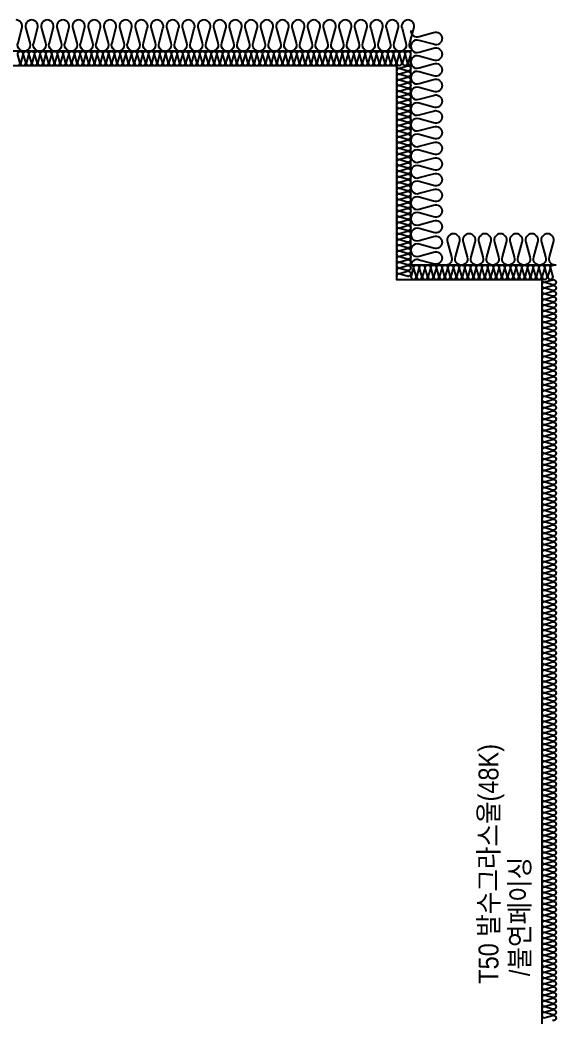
# Model space of a CAD drawing. Header units: millimetres. Extents: x 19868 to 801382, y -4805 to 85279.
# Drawn here: x 341807 to 343688, y 76932 to 80429 of the extents above; entities that cross this region are included whole.
import ezdxf
from ezdxf.enums import TextEntityAlignment as Align

# ---------------------------------------------------------------- set-up
doc = ezdxf.new("R2010")
doc.units = ezdxf.units.MM
doc.header["$LTSCALE"] = 250
doc.layers.add('ISL', color=251, linetype='Continuous')
doc.layers.add('NOPLOT-단열', color=225, linetype='Continuous', plot=False)
doc.styles.add('Gdim', font='')
doc.styles.get('Gdim').set_extended_font_data('Dotum')

msp = doc.modelspace()

# ---------------------------------------------------------------- linework, layer by layer
at = {"layer": 'ISL', "elevation": 0}
for points in [[(343178.2, 80327.6, -0.259088), (343175.1, 80348.7), (343188.8, 80399.1, 0.524856), (343168.2, 80428.9, 0.524856), (343147.6, 80399.1), (343161.3, 80348.7, -1.449198), (343120.1, 80348.7), (343133.8, 80399.1, 0.524855), (343113.2, 80428.9, 0.524855), (343092.6, 80399.1), (343106.3, 80348.7, -1.449198), (343065.1, 80348.7), (343078.8, 80399.1, 0.524856), (343058.2, 80428.9, 0.524856), (343037.6, 80399.1), (343051.3, 80348.7, -1.449198), (343010.1, 80348.7), (343023.8, 80399.1, 0.524856), (343003.2, 80428.9, 0.524856), (342982.6, 80399.1), (342996.3, 80348.7, -1.449198), (342955.1, 80348.7), (342968.8, 80399.1, 0.524856), (342948.2, 80428.9, 0.524856), (342927.6, 80399.1), (342941.3, 80348.7, -1.449198), (342900.1, 80348.7), (342913.8, 80399.1, 0.524856), (342893.2, 80428.9, 0.524856), (342872.6, 80399.1), (342886.3, 80348.7, -1.449198), (342845.1, 80348.7), (342858.8, 80399.1, 0.524856), (342838.2, 80428.9, 0.524856), (342817.6, 80399.1), (342831.3, 80348.7, -1.449198), (342790.1, 80348.7), (342803.8, 80399.1, 0.524856), (342783.2, 80428.9, 0.524856), (342762.6, 80399.1), (342776.3, 80348.7, -1.449198), (342735.1, 80348.7), (342748.8, 80399.1, 0.524856), (342728.2, 80428.9, 0.524856), (342707.6, 80399.1), (342721.3, 80348.7, -1.449198), (342680.1, 80348.7), (342693.8, 80399.1, 0.524856), (342673.2, 80428.9, 0.524856), (342652.6, 80399.1), (342666.3, 80348.7, -0.524933), (342645.7, 80318.9, -0.524933), (342625.1, 80348.7), (342638.8, 80399.1, 0.524856), (342618.2, 80428.9, 0.524856), (342597.6, 80399.1), (342611.3, 80348.7, -1.449198), (342570.1, 80348.7), (342583.8, 80399.1, 0.524856), (342563.2, 80428.9, 0.524856), (342542.6, 80399.1), (342556.3, 80348.7, -1.449198), (342515.1, 80348.7), (342528.8, 80399.1, 0.524856), (342508.2, 80428.9, 0.524856), (342487.6, 80399.1), (342501.3, 80348.7, -1.449198), (342460.1, 80348.7), (342473.8, 80399.1, 0.524856), (342453.2, 80428.9, 0.524856), (342432.6, 80399.1), (342446.3, 80348.7, -1.449198), (342405.1, 80348.7), (342418.8, 80399.1, 0.524856), (342398.2, 80428.9, 0.524856), (342377.6, 80399.1), (342391.3, 80348.7, -1.449198), (342350.1, 80348.7), (342363.8, 80399.1, 0.524856), (342343.2, 80428.9, 0.524856), (342322.6, 80399.1), (342336.3, 80348.7, -1.449198), (342295.1, 80348.7), (342308.8, 80399.1, 0.524856), (342288.2, 80428.9, 0.524856), (342267.6, 80399.1), (342281.3, 80348.7, -1.449198), (342240.1, 80348.7), (342253.8, 80399.1, 0.524856), (342233.2, 80428.9, 0.524856), (342212.6, 80399.1), (342226.3, 80348.7, -1.449198), (342185.1, 80348.7), (342198.8, 80399.1, 0.524856), (342178.2, 80428.9, 0.524856), (342157.6, 80399.1), (342171.3, 80348.7, -1.449198), (342130.1, 80348.7), (342143.8, 80399.1, 0.524856), (342123.2, 80428.9, 0.524856), (342102.6, 80399.1), (342116.3, 80348.7, -1.449198), (342075.1, 80348.7), (342088.8, 80399.1, 0.524856), (342068.2, 80428.9, 0.524856), (342047.6, 80399.1), (342061.3, 80348.7, -1.449198), (342020.1, 80348.7), (342033.8, 80399.1, 0.524856), (342013.2, 80428.9, 0.524856), (341992.6, 80399.1), (342006.3, 80348.7, -1.449198), (341965.1, 80348.7), (341978.8, 80399.1, 0.524856), (341958.2, 80428.9, 0.524856), (341937.6, 80399.1), (341951.3, 80348.7, -1.449198), (341910.1, 80348.7), (341923.8, 80399.1, 0.524856), (341903.2, 80428.9, 0.524856), (341882.6, 80399.1), (341896.3, 80348.7, -1.449198), (341855.1, 80348.7), (341868.8, 80399.1, 0.524856), (341848.2, 80428.9, 0.524856), (341827.6, 80399.1), (341841.3, 80348.7, -1.449198), (341800.1, 80348.7), (341813.8, 80399.1, 0.524856), (341793.2, 80428.9, 0.524856)], [(343178.2, 80391.4, 0.524933), (343208, 80370.9), (343258.4, 80384.5, -0.524856), (343288.2, 80363.9, -0.524856), (343258.4, 80343.4), (343208, 80357, 1.449198), (343208, 80315.9), (343258.4, 80329.5, -0.524856), (343288.2, 80308.9, -0.524856), (343258.4, 80288.4), (343208, 80302, 1.449198), (343208, 80260.9), (343258.4, 80274.5, -0.524856), (343288.2, 80253.9, -0.524856), (343258.4, 80233.4), (343208, 80247, 1.449198), (343208, 80205.9), (343258.4, 80219.5, -0.524856), (343288.2, 80198.9, -0.524856), (343258.4, 80178.4), (343208, 80192, 1.449198), (343208, 80150.9), (343258.4, 80164.5, -0.524856), (343288.2, 80143.9, -0.524856), (343258.4, 80123.4), (343208, 80137, 1.449198), (343208, 80095.9), (343258.4, 80109.5, -0.524856), (343288.2, 80088.9, -0.524856), (343258.4, 80068.4), (343208, 80082, 1.449198), (343208, 80040.9), (343258.4, 80054.5, -0.524856), (343288.2, 80033.9, -0.524856), (343258.4, 80013.4), (343208, 80027, 1.449198), (343208, 79985.9), (343258.4, 79999.5, -0.524856), (343288.2, 79978.9, -0.524856), (343258.4, 79958.4), (343208, 79972, 1.449198), (343208, 79930.9), (343258.4, 79944.5, -0.524856), (343288.2, 79923.9, -0.524856), (343258.4, 79903.4), (343208, 79917, 1.449198), (343208, 79875.9), (343258.4, 79889.5, -0.524856), (343288.2, 79868.9, -0.524856), (343258.4, 79848.4), (343208, 79862, 1.449198), (343208, 79820.9), (343258.4, 79834.5, -0.524856), (343288.2, 79813.9, -0.524856), (343258.4, 79793.4), (343208, 79807, 1.449198), (343208, 79765.9), (343258.4, 79779.5, -0.524856), (343288.2, 79758.9, -0.524856), (343258.4, 79738.4), (343208, 79752, 1.449198), (343208, 79710.9), (343258.4, 79724.5, -0.524856), (343288.2, 79703.9, -0.524856), (343258.4, 79683.4), (343208, 79697, 1.449198), (343208, 79655.9), (343258.4, 79669.5, -0.524856), (343288.2, 79648.9, -0.524856), (343258.4, 79628.4), (343208, 79642, 1.449198), (343208, 79600.9), (343258.4, 79614.5, -0.524856), (343288.2, 79593.9, -0.524856), (343258.4, 79573.4), (343208, 79587, 0.489145), (343178.4, 79568.9)], [(341798.2, 80268.9, 0.509267), (341807, 80281.1), (341799.4, 80306.8, -1.372593), (341817, 80306.8), (341809.4, 80281.1, 0.509267), (341818.2, 80268.9, 0.509267), (341827, 80281.1), (341819.4, 80306.8, -1.372593), (341837, 80306.8), (341829.4, 80281.1, 0.509267), (341838.2, 80268.9, 0.509267), (341847, 80281.1), (341839.4, 80306.8, -1.372593), (341857, 80306.8), (341849.4, 80281.1, 0.509267), (341858.2, 80268.9, 0.509267), (341867, 80281.1), (341859.4, 80306.8, -1.372593), (341877, 80306.8), (341869.4, 80281.1, 0.509267), (341878.2, 80268.9, 0.509267), (341887, 80281.1), (341879.4, 80306.8, -1.372593), (341897, 80306.8), (341889.4, 80281.1, 0.509267), (341898.2, 80268.9, 0.509267), (341907, 80281.1), (341899.4, 80306.8, -1.372593), (341917, 80306.8), (341909.4, 80281.1, 0.509267), (341918.2, 80268.9, 0.509267), (341927, 80281.1), (341919.4, 80306.8, -1.372593), (341937, 80306.8), (341929.4, 80281.1, 0.509267), (341938.2, 80268.9, 0.509267), (341947, 80281.1), (341939.4, 80306.8, -1.372593), (341957, 80306.8), (341949.4, 80281.1, 0.509267), (341958.2, 80268.9, 0.509267), (341967, 80281.1), (341959.4, 80306.8, -1.372593), (341977, 80306.8), (341969.4, 80281.1, 0.509267), (341978.2, 80268.9, 0.509267), (341987, 80281.1), (341979.4, 80306.8, -1.372593), (341997, 80306.8), (341989.4, 80281.1, 0.509267), (341998.2, 80268.9, 0.509267), (342007, 80281.1), (341999.4, 80306.8, -1.372593), (342017, 80306.8), (342009.4, 80281.1, 0.509267), (342018.2, 80268.9, 0.509267), (342027, 80281.1), (342019.4, 80306.8, -1.372593), (342037, 80306.8), (342029.4, 80281.1, 0.509267), (342038.2, 80268.9, 0.509267), (342047, 80281.1), (342039.4, 80306.8, -1.372593), (342057, 80306.8), (342049.4, 80281.1, 0.509267), (342058.2, 80268.9, 0.509267), (342067, 80281.1), (342059.4, 80306.8, -1.372593), (342077, 80306.8), (342069.4, 80281.1, 0.509267), (342078.2, 80268.9, 0.509267), (342087, 80281.1), (342079.4, 80306.8, -1.372593), (342097, 80306.8), (342089.4, 80281.1, 0.509267), (342098.2, 80268.9, 0.509267), (342107, 80281.1), (342099.4, 80306.8, -1.372593), (342117, 80306.8), (342109.4, 80281.1, 0.509267), (342118.2, 80268.9, 0.509267), (342127, 80281.1), (342119.4, 80306.8, -1.372593), (342137, 80306.8), (342129.4, 80281.1, 0.509267), (342138.2, 80268.9, 0.509267), (342147, 80281.1), (342139.4, 80306.8, -1.372593), (342157, 80306.8), (342149.4, 80281.1, 0.509267), (342158.2, 80268.9, 0.509267), (342167, 80281.1), (342159.4, 80306.8, -1.372593), (342177, 80306.8), (342169.4, 80281.1, 0.509267), (342178.2, 80268.9, 0.509267), (342187, 80281.1), (342179.4, 80306.8, -1.372593), (342197, 80306.8), (342189.4, 80281.1, 0.509267), (342198.2, 80268.9, 0.509267), (342207, 80281.1), (342199.4, 80306.8, -1.372593), (342217, 80306.8), (342209.4, 80281.1, 0.509267), (342218.2, 80268.9, 0.509267), (342227, 80281.1), (342219.4, 80306.8, -1.372593), (342237, 80306.8), (342229.4, 80281.1, 0.509267), (342238.2, 80268.9, 0.509267), (342247, 80281.1), (342239.4, 80306.8, -1.372593), (342257, 80306.8), (342249.4, 80281.1, 0.509267), (342258.2, 80268.9, 0.509267), (342267, 80281.1), (342259.4, 80306.8, -1.372593), (342277, 80306.8), (342269.4, 80281.1, 0.509267), (342278.2, 80268.9, 0.509267), (342287, 80281.1), (342279.4, 80306.8, -1.372593), (342297, 80306.8), (342289.4, 80281.1, 0.509267), (342298.2, 80268.9, 0.509267), (342307, 80281.1), (342299.4, 80306.8, -1.372593), (342317, 80306.8), (342309.4, 80281.1, 0.509267), (342318.2, 80268.9, 0.509267), (342327, 80281.1), (342319.4, 80306.8, -1.372593), (342337, 80306.8), (342329.4, 80281.1, 0.509267), (342338.2, 80268.9, 0.509267), (342347, 80281.1), (342339.4, 80306.8, -1.372593), (342357, 80306.8), (342349.4, 80281.1, 0.509267), (342358.2, 80268.9, 0.509267), (342367, 80281.1), (342359.4, 80306.8, -1.372593), (342377, 80306.8), (342369.4, 80281.1, 0.509267), (342378.2, 80268.9, 0.509267), (342387, 80281.1), (342379.4, 80306.8, -1.372593), (342397, 80306.8), (342389.4, 80281.1, 0.509267), (342398.2, 80268.9, 0.509267), (342407, 80281.1), (342399.4, 80306.8, -1.372593), (342417, 80306.8), (342409.4, 80281.1, 0.509267), (342418.2, 80268.9, 0.509267), (342427, 80281.1), (342419.4, 80306.8, -1.372593), (342437, 80306.8), (342429.4, 80281.1, 0.509267), (342438.2, 80268.9, 0.509267), (342447, 80281.1), (342439.4, 80306.8, -1.372593), (342457, 80306.8), (342449.4, 80281.1, 0.509267), (342458.2, 80268.9, 0.509267), (342467, 80281.1), (342459.4, 80306.8, -1.372593), (342477, 80306.8), (342469.4, 80281.1, 0.509267), (342478.2, 80268.9, 0.509267), (342487, 80281.1), (342479.4, 80306.8, -1.372593), (342497, 80306.8), (342489.4, 80281.1, 0.509267), (342498.2, 80268.9, 0.509267), (342507, 80281.1), (342499.4, 80306.8, -1.372593), (342517, 80306.8), (342509.4, 80281.1, 0.509267), (342518.2, 80268.9, 0.509267), (342527, 80281.1), (342519.4, 80306.8, -1.372593), (342537, 80306.8), (342529.4, 80281.1, 0.509267), (342538.2, 80268.9, 0.509267), (342547, 80281.1), (342539.4, 80306.8, -1.372593), (342557, 80306.8), (342549.4, 80281.1, 0.509267), (342558.2, 80268.9, 0.509267), (342567, 80281.1), (342559.4, 80306.8, -1.372593), (342577, 80306.8), (342569.4, 80281.1, 0.509267), (342578.2, 80268.9, 0.509267), (342587, 80281.1), (342579.4, 80306.8, -1.372593), (342597, 80306.8), (342589.4, 80281.1, 0.509267), (342598.2, 80268.9, 0.509267), (342607, 80281.1), (342599.4, 80306.8, -1.372593), (342617, 80306.8), (342609.4, 80281.1, 0.509267), (342618.2, 80268.9, 0.509267), (342627, 80281.1), (342619.4, 80306.8, -1.372593), (342637, 80306.8), (342629.4, 80281.1, 0.509267), (342638.2, 80268.9, 0.509267), (342647, 80281.1), (342639.4, 80306.8, -1.372593), (342657, 80306.8), (342649.4, 80281.1, 0.509267), (342658.2, 80268.9, 0.509267), (342667, 80281.1), (342659.4, 80306.8, -1.372593), (342677, 80306.8), (342669.4, 80281.1, 0.509267), (342678.2, 80268.9, 0.509267), (342687, 80281.1), (342679.4, 80306.8, -1.372593), (342697, 80306.8), (342689.4, 80281.1, 0.509267), (342698.2, 80268.9, 0.509267), (342707, 80281.1), (342699.4, 80306.8, -1.372593), (342717, 80306.8), (342709.4, 80281.1, 0.509267), (342718.2, 80268.9, 0.509267), (342727, 80281.1), (342719.4, 80306.8, -1.372593), (342737, 80306.8), (342729.4, 80281.1, 0.509267), (342738.2, 80268.9, 0.509267), (342747, 80281.1), (342739.4, 80306.8, -1.372593), (342757, 80306.8), (342749.4, 80281.1, 0.509267), (342758.2, 80268.9, 0.509267), (342767, 80281.1), (342759.4, 80306.8, -1.372593), (342777, 80306.8), (342769.4, 80281.1, 0.509267), (342778.2, 80268.9, 0.509267), (342787, 80281.1), (342779.4, 80306.8, -1.372593), (342797, 80306.8), (342789.4, 80281.1, 0.509267), (342798.2, 80268.9, 0.509267), (342807, 80281.1), (342799.4, 80306.8, -1.372593), (342817, 80306.8), (342809.4, 80281.1, 0.509267), (342818.2, 80268.9, 0.509267), (342827, 80281.1), (342819.4, 80306.8, -1.372593), (342837, 80306.8), (342829.4, 80281.1, 0.509267), (342838.2, 80268.9, 0.509267), (342847, 80281.1), (342839.4, 80306.8, -1.372593), (342857, 80306.8), (342849.4, 80281.1, 0.509267), (342858.2, 80268.9, 0.509267), (342867, 80281.1), (342859.4, 80306.8, -1.372593), (342877, 80306.8), (342869.4, 80281.1, 0.509267), (342878.2, 80268.9, 0.509267), (342887, 80281.1), (342879.4, 80306.8, -1.372593), (342897, 80306.8), (342889.4, 80281.1, 0.509267), (342898.2, 80268.9, 0.509267), (342907, 80281.1), (342899.4, 80306.8, -1.372593), (342917, 80306.8), (342909.4, 80281.1, 0.509267), (342918.2, 80268.9, 0.509267), (342927, 80281.1), (342919.4, 80306.8, -1.372593), (342937, 80306.8), (342929.4, 80281.1, 0.509267), (342938.2, 80268.9, 0.509267), (342947, 80281.1), (342939.4, 80306.8, -1.372593), (342957, 80306.8), (342949.4, 80281.1, 0.509267), (342958.2, 80268.9, 0.509267), (342967, 80281.1), (342959.4, 80306.8, -1.372593), (342977, 80306.8), (342969.4, 80281.1, 0.509267), (342978.2, 80268.9, 0.509267), (342987, 80281.1), (342979.4, 80306.8, -1.372593), (342997, 80306.8), (342989.4, 80281.1, 0.509267), (342998.2, 80268.9, 0.509267), (343007, 80281.1), (342999.4, 80306.8, -1.372593), (343017, 80306.8), (343009.4, 80281.1, 0.509267), (343018.2, 80268.9, 0.509267), (343027, 80281.1), (343019.4, 80306.8, -1.372593), (343037, 80306.8), (343029.4, 80281.1, 0.509267), (343038.2, 80268.9, 0.509267), (343047, 80281.1), (343039.4, 80306.8, -1.372593), (343057, 80306.8), (343049.4, 80281.1, 0.509267), (343058.2, 80268.9, 0.509267), (343067, 80281.1), (343059.4, 80306.8, -1.372593), (343077, 80306.8), (343069.4, 80281.1, 0.509267), (343078.2, 80268.9, 0.509267), (343087, 80281.1), (343079.4, 80306.8, -1.372593), (343097, 80306.8), (343089.4, 80281.1, 0.509267), (343098.2, 80268.9, 0.509267), (343107, 80281.1), (343099.4, 80306.8, -1.372593), (343117, 80306.8), (343109.4, 80281.1, 0.509267), (343118.2, 80268.9, 0.509267), (343127, 80281.1), (343119.4, 80306.8, -1.372593), (343137, 80306.8), (343129.4, 80281.1, 0.509267), (343138.2, 80268.9, 0.509267), (343147, 80281.1), (343139.4, 80306.8, -1.372593), (343157, 80306.8), (343149.4, 80281.1, 0.509267), (343158.2, 80268.9, 0.509267), (343167, 80281.1), (343159.4, 80306.8, -1.372593), (343177, 80306.8), (343169.4, 80281.1, 0.508977), (343178.2, 80268.9, 0.508977)], [(343128.2, 80268.9, 0.509267), (343140.3, 80260.1), (343166.1, 80267.8, -1.372593), (343166.1, 80250.1), (343140.3, 80257.8, 0.509267), (343128.2, 80248.9, 0.509267), (343140.3, 80240.1), (343166.1, 80247.8, -1.372593), (343166.1, 80230.1), (343140.3, 80237.8, 0.509267), (343128.2, 80228.9, 0.509267), (343140.3, 80220.1), (343166.1, 80227.8, -1.372593), (343166.1, 80210.1), (343140.3, 80217.8, 0.509267), (343128.2, 80208.9, 0.509267), (343140.3, 80200.1), (343166.1, 80207.8, -1.372593), (343166.1, 80190.1), (343140.3, 80197.8, 0.509267), (343128.2, 80188.9, 0.509267), (343140.3, 80180.1), (343166.1, 80187.8, -1.372593), (343166.1, 80170.1), (343140.3, 80177.8, 0.509267), (343128.2, 80168.9, 0.509267), (343140.3, 80160.1), (343166.1, 80167.8, -1.372593), (343166.1, 80150.1), (343140.3, 80157.8, 0.509267), (343128.2, 80148.9, 0.509267), (343140.3, 80140.1), (343166.1, 80147.8, -1.372593), (343166.1, 80130.1), (343140.3, 80137.8, 0.509267), (343128.2, 80128.9, 0.509267), (343140.3, 80120.1), (343166.1, 80127.8, -1.372593), (343166.1, 80110.1), (343140.3, 80117.8, 0.509267), (343128.2, 80108.9, 0.509267), (343140.3, 80100.1), (343166.1, 80107.8, -1.372593), (343166.1, 80090.1), (343140.3, 80097.8, 0.509267), (343128.2, 80088.9, 0.509267), (343140.3, 80080.1), (343166.1, 80087.8, -1.372593), (343166.1, 80070.1), (343140.3, 80077.8, 0.509267), (343128.2, 80068.9, 0.509267), (343140.3, 80060.1), (343166.1, 80067.8, -1.372593), (343166.1, 80050.1), (343140.3, 80057.8, 0.509267), (343128.2, 80048.9, 0.509267), (343140.3, 80040.1), (343166.1, 80047.8, -1.372593), (343166.1, 80030.1), (343140.3, 80037.8, 0.509267), (343128.2, 80028.9, 0.509267), (343140.3, 80020.1), (343166.1, 80027.8, -1.372593), (343166.1, 80010.1), (343140.3, 80017.8, 0.509267), (343128.2, 80008.9, 0.509267), (343140.3, 80000.1), (343166.1, 80007.8, -1.372593), (343166.1, 79990.1), (343140.3, 79997.8, 0.509267), (343128.2, 79988.9, 0.509267), (343140.3, 79980.1), (343166.1, 79987.8, -1.372593), (343166.1, 79970.1), (343140.3, 79977.8, 0.509267), (343128.2, 79968.9, 0.509267), (343140.3, 79960.1), (343166.1, 79967.8, -1.372593), (343166.1, 79950.1), (343140.3, 79957.8, 0.509267), (343128.2, 79948.9, 0.509267), (343140.3, 79940.1), (343166.1, 79947.8, -1.372593), (343166.1, 79930.1), (343140.3, 79937.8, 0.509267), (343128.2, 79928.9, 0.509267), (343140.3, 79920.1), (343166.1, 79927.8, -1.372593), (343166.1, 79910.1), (343140.3, 79917.8, 0.509267), (343128.2, 79908.9, 0.509267), (343140.3, 79900.1), (343166.1, 79907.8, -1.372593), (343166.1, 79890.1), (343140.3, 79897.8, 0.509267), (343128.2, 79888.9, 0.509267), (343140.3, 79880.1), (343166.1, 79887.8, -1.372593), (343166.1, 79870.1), (343140.3, 79877.8, 0.509267), (343128.2, 79868.9, 0.509267), (343140.3, 79860.1), (343166.1, 79867.8, -1.372593), (343166.1, 79850.1), (343140.3, 79857.8, 0.509267), (343128.2, 79848.9, 0.509267), (343140.3, 79840.1), (343166.1, 79847.8, -1.372593), (343166.1, 79830.1), (343140.3, 79837.8, 0.509267), (343128.2, 79828.9, 0.509267), (343140.3, 79820.1), (343166.1, 79827.8, -1.372593), (343166.1, 79810.1), (343140.3, 79817.8, 0.509267), (343128.2, 79808.9, 0.509267), (343140.3, 79800.1), (343166.1, 79807.8, -1.372593), (343166.1, 79790.1), (343140.3, 79797.8, 0.509267), (343128.2, 79788.9, 0.509267), (343140.3, 79780.1), (343166.1, 79787.8, -1.372593), (343166.1, 79770.1), (343140.3, 79777.8, 0.509267), (343128.2, 79768.9, 0.509267), (343140.3, 79760.1), (343166.1, 79767.8, -1.372593), (343166.1, 79750.1), (343140.3, 79757.8, 0.509267), (343128.2, 79748.9, 0.509267), (343140.3, 79740.1), (343166.1, 79747.8, -1.372593), (343166.1, 79730.1), (343140.3, 79737.8, 0.509267), (343128.2, 79728.9, 0.509267), (343140.3, 79720.1), (343166.1, 79727.8, -1.372593), (343166.1, 79710.1), (343140.3, 79717.8, 0.509267), (343128.2, 79708.9, 0.509267), (343140.3, 79700.1), (343166.1, 79707.8, -1.372593), (343166.1, 79690.1), (343140.3, 79697.8, 0.509267), (343128.2, 79688.9, 0.509267), (343140.3, 79680.1), (343166.1, 79687.8, -1.372593), (343166.1, 79670.1), (343140.3, 79677.8, 0.509267), (343128.2, 79668.9, 0.509267), (343140.3, 79660.1), (343166.1, 79667.8, -1.372593), (343166.1, 79650.1), (343140.3, 79657.8, 0.509267), (343128.2, 79648.9, 0.509267), (343140.3, 79640.1), (343166.1, 79647.8, -1.372593), (343166.1, 79630.1), (343140.3, 79637.8, 0.509267), (343128.2, 79628.9, 0.509267), (343140.3, 79620.1), (343166.1, 79627.8, -1.372593), (343166.1, 79610.1), (343140.3, 79617.8, 0.509267), (343128.2, 79608.9, 0.509267), (343140.3, 79600.1), (343166.1, 79607.8, -1.372593), (343166.1, 79590.1), (343140.3, 79597.8, 0.509267), (343128.2, 79588.9, 0.509267), (343140.3, 79580.1), (343166.1, 79587.8, -1.372593), (343166.1, 79570.1), (343140.3, 79577.8, 0.509267), (343128.2, 79568.9, 0.509267), (343140.3, 79560.1), (343166.1, 79567.8, -1.372593), (343166.1, 79550.1), (343140.3, 79557.8, 0.509267), (343128.2, 79548.9, 0.509267), (343140.3, 79540.1), (343166.1, 79547.8, -1.372593), (343166.1, 79530.1), (343140.3, 79537.8, 0.509267), (343128.2, 79528.9)], [(343685.7, 79568.9, -0.524933), (343665.1, 79598.7), (343678.8, 79649.1, 0.524856), (343658.2, 79678.9, 0.524856), (343637.6, 79649.1), (343651.3, 79598.7, -1.449198), (343610.1, 79598.7), (343623.8, 79649.1, 0.524856), (343603.2, 79678.9, 0.524856), (343582.6, 79649.1), (343596.3, 79598.7, -1.449198), (343555.1, 79598.7), (343568.8, 79649.1, 0.524856), (343548.2, 79678.9, 0.524856), (343527.6, 79649.1), (343541.3, 79598.7, -1.449198), (343500.1, 79598.7), (343513.8, 79649.1, 0.524856), (343493.2, 79678.9, 0.524856), (343472.6, 79649.1), (343486.3, 79598.7, -1.449198), (343445.1, 79598.7), (343458.8, 79649.1, 0.524856), (343438.2, 79678.9, 0.524856), (343417.6, 79649.1), (343431.3, 79598.7, -1.449198), (343390.1, 79598.7), (343403.8, 79649.1, 0.524856), (343383.2, 79678.9, 0.524856), (343362.6, 79649.1), (343376.3, 79598.7, -1.449198), (343335.1, 79598.7), (343348.8, 79649.1, 0.524856), (343328.2, 79678.9, 0.524856), (343307.6, 79649.1), (343321.3, 79598.7, -0.524914), (343300.7, 79568.9)], [(343178.2, 79568.9, -0.509267), (343187.1, 79556.8), (343179.4, 79531.1, 1.372593), (343197.1, 79531.1), (343189.4, 79556.8, -0.509267), (343198.2, 79568.9, -0.509267), (343207.1, 79556.8), (343199.4, 79531.1, 1.372593), (343217.1, 79531.1), (343209.4, 79556.8, -0.509267), (343218.2, 79568.9, -0.509267), (343227.1, 79556.8), (343219.4, 79531.1, 1.372593), (343237.1, 79531.1), (343229.4, 79556.8, -0.509267), (343238.2, 79568.9, -0.509267), (343247.1, 79556.8), (343239.4, 79531.1, 1.372593), (343257.1, 79531.1), (343249.4, 79556.8, -0.509267), (343258.2, 79568.9, -0.509267), (343267.1, 79556.8), (343259.4, 79531.1, 1.372593), (343277.1, 79531.1), (343269.4, 79556.8, -0.509267), (343278.2, 79568.9, -0.509267), (343287.1, 79556.8), (343279.4, 79531.1, 1.372593), (343297.1, 79531.1), (343289.4, 79556.8, -0.509267), (343298.2, 79568.9, -0.509267), (343307.1, 79556.8), (343299.4, 79531.1, 1.372593), (343317.1, 79531.1), (343309.4, 79556.8, -0.509267), (343318.2, 79568.9, -0.509267), (343327.1, 79556.8), (343319.4, 79531.1, 1.372593), (343337.1, 79531.1), (343329.4, 79556.8, -0.509267), (343338.2, 79568.9, -0.509267), (343347.1, 79556.8), (343339.4, 79531.1, 1.372593), (343357.1, 79531.1), (343349.4, 79556.8, -0.509267), (343358.2, 79568.9, -0.509267), (343367.1, 79556.8), (343359.4, 79531.1, 1.372593), (343377.1, 79531.1), (343369.4, 79556.8, -0.509267), (343378.2, 79568.9, -0.509267), (343387.1, 79556.8), (343379.4, 79531.1, 1.372593), (343397.1, 79531.1), (343389.4, 79556.8, -0.509267), (343398.2, 79568.9, -0.509267), (343407.1, 79556.8), (343399.4, 79531.1, 1.372593), (343417.1, 79531.1), (343409.4, 79556.8, -0.509267), (343418.2, 79568.9, -0.509267), (343427.1, 79556.8), (343419.4, 79531.1, 1.372593), (343437.1, 79531.1), (343429.4, 79556.8, -0.509267), (343438.2, 79568.9, -0.509267), (343447.1, 79556.8), (343439.4, 79531.1, 1.372593), (343457.1, 79531.1), (343449.4, 79556.8, -0.509267), (343458.2, 79568.9, -0.509267), (343467.1, 79556.8), (343459.4, 79531.1, 1.372593), (343477.1, 79531.1), (343469.4, 79556.8, -0.509267), (343478.2, 79568.9, -0.509267), (343487.1, 79556.8), (343479.4, 79531.1, 1.372593), (343497.1, 79531.1), (343489.4, 79556.8, -0.509267), (343498.2, 79568.9, -0.509267), (343507.1, 79556.8), (343499.4, 79531.1, 1.372593), (343517.1, 79531.1), (343509.4, 79556.8, -0.509267), (343518.2, 79568.9, -0.509267), (343527.1, 79556.8), (343519.4, 79531.1, 1.372593), (343537.1, 79531.1), (343529.4, 79556.8, -0.509267), (343538.2, 79568.9, -0.509267), (343547.1, 79556.8), (343539.4, 79531.1, 1.372593), (343557.1, 79531.1), (343549.4, 79556.8, -0.509267), (343558.2, 79568.9, -0.509267), (343567.1, 79556.8), (343559.4, 79531.1, 1.372593), (343577.1, 79531.1), (343569.4, 79556.8, -0.509267), (343578.2, 79568.9, -0.509267), (343587.1, 79556.8), (343579.4, 79531.1, 1.372593), (343597.1, 79531.1), (343589.4, 79556.8, -0.509267), (343598.2, 79568.9, -0.509267), (343607.1, 79556.8), (343599.4, 79531.1, 1.372593), (343617.1, 79531.1), (343609.4, 79556.8, -0.509267), (343618.2, 79568.9, -0.509267), (343627.1, 79556.8), (343619.4, 79531.1, 1.372593), (343637.1, 79531.1), (343629.4, 79556.8, -0.509267), (343638.2, 79568.9, -0.509267), (343647.1, 79556.8), (343639.4, 79531.1, 1.372593), (343657.1, 79531.1), (343649.4, 79556.8, -0.509267), (343658.2, 79568.9, -0.509267), (343667.1, 79556.8), (343659.4, 79531.1, 1.372593), (343677.1, 79531.1), (343669.4, 79556.8, -0.509267), (343678.2, 79568.9)], [(343638.2, 79518.9, 0.509267), (343650.3, 79510.1), (343676.1, 79517.8, -1.372593), (343676.1, 79500.1), (343650.3, 79507.8, 0.509267), (343638.2, 79498.9, 0.509267), (343650.3, 79490.1), (343676.1, 79497.8, -1.372593), (343676.1, 79480.1), (343650.3, 79487.8, 0.509267), (343638.2, 79478.9, 0.509267), (343650.3, 79470.1), (343676.1, 79477.8, -1.372593), (343676.1, 79460.1), (343650.3, 79467.8, 0.509267), (343638.2, 79458.9, 0.509267), (343650.3, 79450.1), (343676.1, 79457.8, -1.372593), (343676.1, 79440.1), (343650.3, 79447.8, 0.509267), (343638.2, 79438.9, 0.509267), (343650.3, 79430.1), (343676.1, 79437.8, -1.372593), (343676.1, 79420.1), (343650.3, 79427.8, 0.509267), (343638.2, 79418.9, 0.509267), (343650.3, 79410.1), (343676.1, 79417.8, -1.372593), (343676.1, 79400.1), (343650.3, 79407.8, 0.509267), (343638.2, 79398.9, 0.509267), (343650.3, 79390.1), (343676.1, 79397.8, -1.372593), (343676.1, 79380.1), (343650.3, 79387.8, 0.509267), (343638.2, 79378.9, 0.509267), (343650.3, 79370.1), (343676.1, 79377.8, -1.372593), (343676.1, 79360.1), (343650.3, 79367.8, 0.509267), (343638.2, 79358.9, 0.509267), (343650.3, 79350.1), (343676.1, 79357.8, -1.372593), (343676.1, 79340.1), (343650.3, 79347.8, 0.509267), (343638.2, 79338.9, 0.509267), (343650.3, 79330.1), (343676.1, 79337.8, -1.372593), (343676.1, 79320.1), (343650.3, 79327.8, 0.509267), (343638.2, 79318.9, 0.509267), (343650.3, 79310.1), (343676.1, 79317.8, -1.372593), (343676.1, 79300.1), (343650.3, 79307.8, 0.509267), (343638.2, 79298.9, 0.509267), (343650.3, 79290.1), (343676.1, 79297.8, -1.372593), (343676.1, 79280.1), (343650.3, 79287.8, 0.509267), (343638.2, 79278.9, 0.509267), (343650.3, 79270.1), (343676.1, 79277.8, -1.372593), (343676.1, 79260.1), (343650.3, 79267.8, 0.509267), (343638.2, 79258.9, 0.509267), (343650.3, 79250.1), (343676.1, 79257.8, -1.372593), (343676.1, 79240.1), (343650.3, 79247.8, 0.509267), (343638.2, 79238.9, 0.509267), (343650.3, 79230.1), (343676.1, 79237.8, -1.372593), (343676.1, 79220.1), (343650.3, 79227.8, 0.509267), (343638.2, 79218.9, 0.509267), (343650.3, 79210.1), (343676.1, 79217.8, -1.372593), (343676.1, 79200.1), (343650.3, 79207.8, 0.509267), (343638.2, 79198.9, 0.509267), (343650.3, 79190.1), (343676.1, 79197.8, -1.372593), (343676.1, 79180.1), (343650.3, 79187.8, 0.509267), (343638.2, 79178.9, 0.509267), (343650.3, 79170.1), (343676.1, 79177.8, -1.372593), (343676.1, 79160.1), (343650.3, 79167.8, 0.509267), (343638.2, 79158.9, 0.509267), (343650.3, 79150.1), (343676.1, 79157.8, -1.372593), (343676.1, 79140.1), (343650.3, 79147.8, 0.509267), (343638.2, 79138.9, 0.509267), (343650.3, 79130.1), (343676.1, 79137.8, -1.372593), (343676.1, 79120.1), (343650.3, 79127.8, 0.509267), (343638.2, 79118.9, 0.509267), (343650.3, 79110.1), (343676.1, 79117.8, -1.372593), (343676.1, 79100.1), (343650.3, 79107.8, 0.509267), (343638.2, 79098.9, 0.509267), (343650.3, 79090.1), (343676.1, 79097.8, -1.372593), (343676.1, 79080.1), (343650.3, 79087.8, 0.509267), (343638.2, 79078.9, 0.509267), (343650.3, 79070.1), (343676.1, 79077.8, -1.372593), (343676.1, 79060.1), (343650.3, 79067.8, 0.509267), (343638.2, 79058.9, 0.509267), (343650.3, 79050.1), (343676.1, 79057.8, -1.372593), (343676.1, 79040.1), (343650.3, 79047.8, 0.509267), (343638.2, 79038.9, 0.509267), (343650.3, 79030.1), (343676.1, 79037.8, -1.372593), (343676.1, 79020.1), (343650.3, 79027.8, 0.509267), (343638.2, 79018.9, 0.509267), (343650.3, 79010.1), (343676.1, 79017.8, -1.372593), (343676.1, 79000.1), (343650.3, 79007.8, 0.509267), (343638.2, 78998.9, 0.509267), (343650.3, 78990.1), (343676.1, 78997.8, -1.372593), (343676.1, 78980.1), (343650.3, 78987.8, 0.509267), (343638.2, 78978.9, 0.509267), (343650.3, 78970.1), (343676.1, 78977.8, -1.372593), (343676.1, 78960.1), (343650.3, 78967.8, 0.509267), (343638.2, 78958.9, 0.509267), (343650.3, 78950.1), (343676.1, 78957.8, -1.372593), (343676.1, 78940.1), (343650.3, 78947.8, 0.509267), (343638.2, 78938.9, 0.509267), (343650.3, 78930.1), (343676.1, 78937.8, -1.372593), (343676.1, 78920.1), (343650.3, 78927.8, 0.509267), (343638.2, 78918.9, 0.509267), (343650.3, 78910.1), (343676.1, 78917.8, -1.372593), (343676.1, 78900.1), (343650.3, 78907.8, 0.509267), (343638.2, 78898.9, 0.509267), (343650.3, 78890.1), (343676.1, 78897.8, -1.372593), (343676.1, 78880.1), (343650.3, 78887.8, 0.509267), (343638.2, 78878.9, 0.509267), (343650.3, 78870.1), (343676.1, 78877.8, -1.372593), (343676.1, 78860.1), (343650.3, 78867.8, 0.509267), (343638.2, 78858.9, 0.509267), (343650.3, 78850.1), (343676.1, 78857.8, -1.372593), (343676.1, 78840.1), (343650.3, 78847.8, 0.509267), (343638.2, 78838.9, 0.509267), (343650.3, 78830.1), (343676.1, 78837.8, -1.372593), (343676.1, 78820.1), (343650.3, 78827.8, 0.509267), (343638.2, 78818.9, 0.509267), (343650.3, 78810.1), (343676.1, 78817.8, -1.372593), (343676.1, 78800.1), (343650.3, 78807.8, 0.509267), (343638.2, 78798.9, 0.509267), (343650.3, 78790.1), (343676.1, 78797.8, -1.372593), (343676.1, 78780.1), (343650.3, 78787.8, 0.509267), (343638.2, 78778.9, 0.509267), (343650.3, 78770.1), (343676.1, 78777.8, -1.372593), (343676.1, 78760.1), (343650.3, 78767.8, 0.509267), (343638.2, 78758.9, 0.509267), (343650.3, 78750.1), (343676.1, 78757.8, -1.372593), (343676.1, 78740.1), (343650.3, 78747.8, 0.509267), (343638.2, 78738.9, 0.509267), (343650.3, 78730.1), (343676.1, 78737.8, -1.372593), (343676.1, 78720.1), (343650.3, 78727.8, 0.509267), (343638.2, 78718.9, 0.509267), (343650.3, 78710.1), (343676.1, 78717.8, -1.372593), (343676.1, 78700.1), (343650.3, 78707.8, 0.509267), (343638.2, 78698.9, 0.509267), (343650.3, 78690.1), (343676.1, 78697.8, -1.372593), (343676.1, 78680.1), (343650.3, 78687.8, 0.509267), (343638.2, 78678.9, 0.509267), (343650.3, 78670.1), (343676.1, 78677.8, -1.372593), (343676.1, 78660.1), (343650.3, 78667.8, 0.509267), (343638.2, 78658.9, 0.509267), (343650.3, 78650.1), (343676.1, 78657.8, -1.372593), (343676.1, 78640.1), (343650.3, 78647.8, 0.509267), (343638.2, 78638.9, 0.509267), (343650.3, 78630.1), (343676.1, 78637.8, -1.372593), (343676.1, 78620.1), (343650.3, 78627.8, 0.509267), (343638.2, 78618.9, 0.509267), (343650.3, 78610.1), (343676.1, 78617.8, -1.372593), (343676.1, 78600.1), (343650.3, 78607.8, 0.509267), (343638.2, 78598.9, 0.509267), (343650.3, 78590.1), (343676.1, 78597.8, -1.372593), (343676.1, 78580.1), (343650.3, 78587.8, 0.509267), (343638.2, 78578.9, 0.509267), (343650.3, 78570.1), (343676.1, 78577.8, -1.372593), (343676.1, 78560.1), (343650.3, 78567.8, 0.509267), (343638.2, 78558.9, 0.509267), (343650.3, 78550.1), (343676.1, 78557.8, -1.372593), (343676.1, 78540.1), (343650.3, 78547.8, 0.509267), (343638.2, 78538.9, 0.509267), (343650.3, 78530.1), (343676.1, 78537.8, -1.372593), (343676.1, 78520.1), (343650.3, 78527.8, 0.509267), (343638.2, 78518.9, 0.509267), (343650.3, 78510.1), (343676.1, 78517.8, -1.372593), (343676.1, 78500.1), (343650.3, 78507.8, 0.509267), (343638.2, 78498.9, 0.509267), (343650.3, 78490.1), (343676.1, 78497.8, -1.372593), (343676.1, 78480.1), (343650.3, 78487.8, 0.509267), (343638.2, 78478.9, 0.509267), (343650.3, 78470.1), (343676.1, 78477.8, -1.372593), (343676.1, 78460.1), (343650.3, 78467.8, 0.509267), (343638.2, 78458.9, 0.509267), (343650.3, 78450.1), (343676.1, 78457.8, -1.372593), (343676.1, 78440.1), (343650.3, 78447.8, 0.509267), (343638.2, 78438.9, 0.509267), (343650.3, 78430.1), (343676.1, 78437.8, -1.372593), (343676.1, 78420.1), (343650.3, 78427.8, 0.509267), (343638.2, 78418.9, 0.509267), (343650.3, 78410.1), (343676.1, 78417.8, -1.372593), (343676.1, 78400.1), (343650.3, 78407.8, 0.509267), (343638.2, 78398.9, 0.509267), (343650.3, 78390.1), (343676.1, 78397.8, -1.372593), (343676.1, 78380.1), (343650.3, 78387.8, 0.509267), (343638.2, 78378.9, 0.509267), (343650.3, 78370.1), (343676.1, 78377.8, -1.372593), (343676.1, 78360.1), (343650.3, 78367.8, 0.509267), (343638.2, 78358.9, 0.509267), (343650.3, 78350.1), (343676.1, 78357.8, -1.372593), (343676.1, 78340.1), (343650.3, 78347.8, 0.509267), (343638.2, 78338.9, 0.509267), (343650.3, 78330.1), (343676.1, 78337.8, -1.372593), (343676.1, 78320.1), (343650.3, 78327.8, 0.509267), (343638.2, 78318.9, 0.509267), (343650.3, 78310.1), (343676.1, 78317.8, -1.372593), (343676.1, 78300.1), (343650.3, 78307.8, 0.509267), (343638.2, 78298.9, 0.509267), (343650.3, 78290.1), (343676.1, 78297.8, -1.372593), (343676.1, 78280.1), (343650.3, 78287.8, 0.509267), (343638.2, 78278.9, 0.509267), (343650.3, 78270.1), (343676.1, 78277.8, -1.372593), (343676.1, 78260.1), (343650.3, 78267.8, 0.509267), (343638.2, 78258.9, 0.509267), (343650.3, 78250.1), (343676.1, 78257.8, -1.372593), (343676.1, 78240.1), (343650.3, 78247.8, 0.509267), (343638.2, 78238.9, 0.509267), (343650.3, 78230.1), (343676.1, 78237.8, -1.372593), (343676.1, 78220.1), (343650.3, 78227.8, 0.509267), (343638.2, 78218.9, 0.509267), (343650.3, 78210.1), (343676.1, 78217.8, -1.372593), (343676.1, 78200.1), (343650.3, 78207.8, 0.509267), (343638.2, 78198.9, 0.509267), (343650.3, 78190.1), (343676.1, 78197.8, -1.372593), (343676.1, 78180.1), (343650.3, 78187.8, 0.509267), (343638.2, 78178.9, 0.509267), (343650.3, 78170.1), (343676.1, 78177.8, -1.372593), (343676.1, 78160.1), (343650.3, 78167.8, 0.509267), (343638.2, 78158.9, 0.509267), (343650.3, 78150.1), (343676.1, 78157.8, -1.372593), (343676.1, 78140.1), (343650.3, 78147.8, 0.509267), (343638.2, 78138.9, 0.509267), (343650.3, 78130.1), (343676.1, 78137.8, -1.372593), (343676.1, 78120.1), (343650.3, 78127.8, 0.509267), (343638.2, 78118.9, 0.509267), (343650.3, 78110.1), (343676.1, 78117.8, -1.372593), (343676.1, 78100.1), (343650.3, 78107.8, 0.509267), (343638.2, 78098.9, 0.509267), (343650.3, 78090.1), (343676.1, 78097.8, -1.372593), (343676.1, 78080.1), (343650.3, 78087.8, 0.509267), (343638.2, 78078.9, 0.509267), (343650.3, 78070.1), (343676.1, 78077.8, -1.372593), (343676.1, 78060.1), (343650.3, 78067.8, 0.509267), (343638.2, 78058.9, 0.509267), (343650.3, 78050.1), (343676.1, 78057.8, -1.372593), (343676.1, 78040.1), (343650.3, 78047.8, 0.509267), (343638.2, 78038.9, 0.509267), (343650.3, 78030.1), (343676.1, 78037.8, -1.372593), (343676.1, 78020.1), (343650.3, 78027.8, 0.509267), (343638.2, 78018.9, 0.509267), (343650.3, 78010.1), (343676.1, 78017.8, -1.372593), (343676.1, 78000.1), (343650.3, 78007.8, 0.509267), (343638.2, 77998.9, 0.509267), (343650.3, 77990.1), (343676.1, 77997.8, -1.372593), (343676.1, 77980.1), (343650.3, 77987.8, 0.509267), (343638.2, 77978.9, 0.509267), (343650.3, 77970.1), (343676.1, 77977.8, -1.372593), (343676.1, 77960.1), (343650.3, 77967.8, 0.509267), (343638.2, 77958.9, 0.509267), (343650.3, 77950.1), (343676.1, 77957.8, -1.372593), (343676.1, 77940.1), (343650.3, 77947.8, 0.509267), (343638.2, 77938.9, 0.509267), (343650.3, 77930.1), (343676.1, 77937.8, -1.372593), (343676.1, 77920.1), (343650.3, 77927.8, 0.509267), (343638.2, 77918.9, 0.509267), (343650.3, 77910.1), (343676.1, 77917.8, -1.372593), (343676.1, 77900.1), (343650.3, 77907.8, 0.509267), (343638.2, 77898.9, 0.509267), (343650.3, 77890.1), (343676.1, 77897.8, -1.372593), (343676.1, 77880.1), (343650.3, 77887.8, 0.509267), (343638.2, 77878.9, 0.509267), (343650.3, 77870.1), (343676.1, 77877.8, -1.372593), (343676.1, 77860.1), (343650.3, 77867.8, 0.509267), (343638.2, 77858.9, 0.509267), (343650.3, 77850.1), (343676.1, 77857.8, -1.372593), (343676.1, 77840.1), (343650.3, 77847.8, 0.509267), (343638.2, 77838.9, 0.509267), (343650.3, 77830.1), (343676.1, 77837.8, -1.372593), (343676.1, 77820.1), (343650.3, 77827.8, 0.509267), (343638.2, 77818.9, 0.509267), (343650.3, 77810.1), (343676.1, 77817.8, -1.372593), (343676.1, 77800.1), (343650.3, 77807.8, 0.509267), (343638.2, 77798.9, 0.509267), (343650.3, 77790.1), (343676.1, 77797.8, -1.372593), (343676.1, 77780.1), (343650.3, 77787.8, 0.509267), (343638.2, 77778.9, 0.509267), (343650.3, 77770.1), (343676.1, 77777.8, -1.372593), (343676.1, 77760.1), (343650.3, 77767.8, 0.509267), (343638.2, 77758.9, 0.509267), (343650.3, 77750.1), (343676.1, 77757.8, -1.372593), (343676.1, 77740.1), (343650.3, 77747.8, 0.509267), (343638.2, 77738.9, 0.509267), (343650.3, 77730.1), (343676.1, 77737.8, -1.372593), (343676.1, 77720.1), (343650.3, 77727.8, 0.509267), (343638.2, 77718.9, 0.509267), (343650.3, 77710.1), (343676.1, 77717.8, -1.372593), (343676.1, 77700.1), (343650.3, 77707.8, 0.509267), (343638.2, 77698.9, 0.509267), (343650.3, 77690.1), (343676.1, 77697.8, -1.372593), (343676.1, 77680.1), (343650.3, 77687.8, 0.509267), (343638.2, 77678.9, 0.509267), (343650.3, 77670.1), (343676.1, 77677.8, -1.372593), (343676.1, 77660.1), (343650.3, 77667.8, 0.509267), (343638.2, 77658.9, 0.509267), (343650.3, 77650.1), (343676.1, 77657.8, -1.372593), (343676.1, 77640.1), (343650.3, 77647.8, 0.509267), (343638.2, 77638.9, 0.509267), (343650.3, 77630.1), (343676.1, 77637.8, -1.372593), (343676.1, 77620.1), (343650.3, 77627.8, 0.509267), (343638.2, 77618.9, 0.509267), (343650.3, 77610.1), (343676.1, 77617.8, -1.372593), (343676.1, 77600.1), (343650.3, 77607.8, 0.509267), (343638.2, 77598.9, 0.509267), (343650.3, 77590.1), (343676.1, 77597.8, -1.372593), (343676.1, 77580.1), (343650.3, 77587.8, 0.509267), (343638.2, 77578.9, 0.509267), (343650.3, 77570.1), (343676.1, 77577.8, -1.372593), (343676.1, 77560.1), (343650.3, 77567.8, 0.509267), (343638.2, 77558.9, 0.509267), (343650.3, 77550.1), (343676.1, 77557.8, -1.372593), (343676.1, 77540.1), (343650.3, 77547.8, 0.509267), (343638.2, 77538.9, 0.509267), (343650.3, 77530.1), (343676.1, 77537.8, -1.372593), (343676.1, 77520.1), (343650.3, 77527.8, 0.509267), (343638.2, 77518.9, 0.509267), (343650.3, 77510.1), (343676.1, 77517.8, -1.372593), (343676.1, 77500.1), (343650.3, 77507.8, 0.509267), (343638.2, 77498.9, 0.509267), (343650.3, 77490.1), (343676.1, 77497.8, -1.372593), (343676.1, 77480.1), (343650.3, 77487.8, 0.509267), (343638.2, 77478.9, 0.509267), (343650.3, 77470.1), (343676.1, 77477.8, -1.372593), (343676.1, 77460.1), (343650.3, 77467.8, 0.509267), (343638.2, 77458.9, 0.509267), (343650.3, 77450.1), (343676.1, 77457.8, -1.372593), (343676.1, 77440.1), (343650.3, 77447.8, 0.509267), (343638.2, 77438.9, 0.509267), (343650.3, 77430.1), (343676.1, 77437.8, -1.372593), (343676.1, 77420.1), (343650.3, 77427.8, 0.509267), (343638.2, 77418.9, 0.509267), (343650.3, 77410.1), (343676.1, 77417.8, -1.372593), (343676.1, 77400.1), (343650.3, 77407.8, 0.509267), (343638.2, 77398.9, 0.509267), (343650.3, 77390.1), (343676.1, 77397.8, -1.372593), (343676.1, 77380.1), (343650.3, 77387.8, 0.509267), (343638.2, 77378.9, 0.509267), (343650.3, 77370.1), (343676.1, 77377.8, -1.372593), (343676.1, 77360.1), (343650.3, 77367.8, 0.509267), (343638.2, 77358.9, 0.509267), (343650.3, 77350.1), (343676.1, 77357.8, -1.372593), (343676.1, 77340.1), (343650.3, 77347.8, 0.509267), (343638.2, 77338.9, 0.509267), (343650.3, 77330.1), (343676.1, 77337.8, -1.372593), (343676.1, 77320.1), (343650.3, 77327.8, 0.509267), (343638.2, 77318.9, 0.509267), (343650.3, 77310.1), (343676.1, 77317.8, -1.372593), (343676.1, 77300.1), (343650.3, 77307.8, 0.509267), (343638.2, 77298.9, 0.509267), (343650.3, 77290.1), (343676.1, 77297.8, -1.372593), (343676.1, 77280.1), (343650.3, 77287.8, 0.509267), (343638.2, 77278.9, 0.509267), (343650.3, 77270.1), (343676.1, 77277.8, -1.372593), (343676.1, 77260.1), (343650.3, 77267.8, 0.509267), (343638.2, 77258.9, 0.509267), (343650.3, 77250.1), (343676.1, 77257.8, -1.372593), (343676.1, 77240.1), (343650.3, 77247.8, 0.509267), (343638.2, 77238.9, 0.509267), (343650.3, 77230.1), (343676.1, 77237.8, -1.372593), (343676.1, 77220.1), (343650.3, 77227.8, 0.509267), (343638.2, 77218.9, 0.509267), (343650.3, 77210.1), (343676.1, 77217.8, -1.372593), (343676.1, 77200.1), (343650.3, 77207.8, 0.509267), (343638.2, 77198.9, 0.509267), (343650.3, 77190.1), (343676.1, 77197.8, -1.372593), (343676.1, 77180.1), (343650.3, 77187.8, 0.509267), (343638.2, 77178.9, 0.509267), (343650.3, 77170.1), (343676.1, 77177.8, -1.372593), (343676.1, 77160.1), (343650.3, 77167.8, 0.509267), (343638.2, 77158.9, 0.509267), (343650.3, 77150.1), (343676.1, 77157.8, -1.372593), (343676.1, 77140.1), (343650.3, 77147.8, 0.509267), (343638.2, 77138.9, 0.509267), (343650.3, 77130.1), (343676.1, 77137.8, -1.372593), (343676.1, 77120.1), (343650.3, 77127.8, 0.509267), (343638.2, 77118.9, 0.509267), (343650.3, 77110.1), (343676.1, 77117.8, -1.372593), (343676.1, 77100.1), (343650.3, 77107.8, 0.509267), (343638.2, 77098.9, 0.509267), (343650.3, 77090.1), (343676.1, 77097.8, -1.372593), (343676.1, 77080.1), (343650.3, 77087.8, 0.509267), (343638.2, 77078.9, 0.509267), (343650.3, 77070.1), (343676.1, 77077.8, -1.372593), (343676.1, 77060.1), (343650.3, 77067.8, 0.509267), (343638.2, 77058.9, 0.509267), (343650.3, 77050.1), (343676.1, 77057.8, -1.372593), (343676.1, 77040.1), (343650.3, 77047.8, 0.509267), (343638.2, 77038.9, 0.509267), (343650.3, 77030.1), (343676.1, 77037.8, -1.372593), (343676.1, 77020.1), (343650.3, 77027.8, 0.509267), (343638.2, 77018.9, 0.509267), (343650.3, 77010.1), (343676.1, 77017.8, -1.372593), (343676.1, 77000.1), (343650.3, 77007.8, 0.509267), (343638.2, 76998.9, 0.509267), (343650.3, 76990.1), (343676.1, 76997.8, -1.372593), (343676.1, 76980.1), (343650.3, 76987.8, 0.509267), (343638.2, 76978.9, 0.509267), (343650.3, 76970.1), (343676.1, 76977.8, -1.372593), (343676.1, 76960.1), (343650.3, 76967.8, 0.509267), (343638.2, 76958.9, 0.509267), (343650.3, 76950.1), (343676.1, 76957.8, -1.372593), (343676.1, 76940.1), (343650.3, 76947.8, 0.509267), (343638.2, 76938.9, 0.509267), (343650.3, 76930.1), (343676.1, 76937.8, -1.372593), (343676.1, 76920.1)]]:
    msp.add_lwpolyline(points, format="xyb", dxfattribs=at)
for points in [[(343688.2, 79568.9), (343178.2, 79568.9), (343178.2, 80318.9), (333348.2, 80318.9), (333348.2, 79568.9), (332428.2, 79568.9), (332428.2, 80318.9), (328898.2, 80318.9), (328898.2, 79568.9), (328388.2, 79568.9)], [(331923.2, 75278.9), (331973.2, 75278.9), (331973.2, 80268.9), (332378.2, 80268.9), (332378.2, 79518.9), (333398.2, 79518.9), (333398.2, 80268.9), (343128.2, 80268.9), (343128.2, 79518.9), (343638.2, 79518.9), (343638.2, 75278.9), (343688.2, 75278.9)]]:
    msp.add_lwpolyline(points, dxfattribs=at)

# ---------------------------------------------------------------- texts
at = {"layer": 'NOPLOT-단열', "style": 'Gdim', "width": 0.9}
for s, p in [('T50 발수그라스울(48K)', (343451.1, 77469.3)), ('/불연페이싱', (343560.4, 77284.8))]:
    msp.add_text(s, height=70, rotation=90, dxfattribs=at).set_placement(p, align=Align.MIDDLE_CENTER)

doc.saveas('drawing.dxf')
